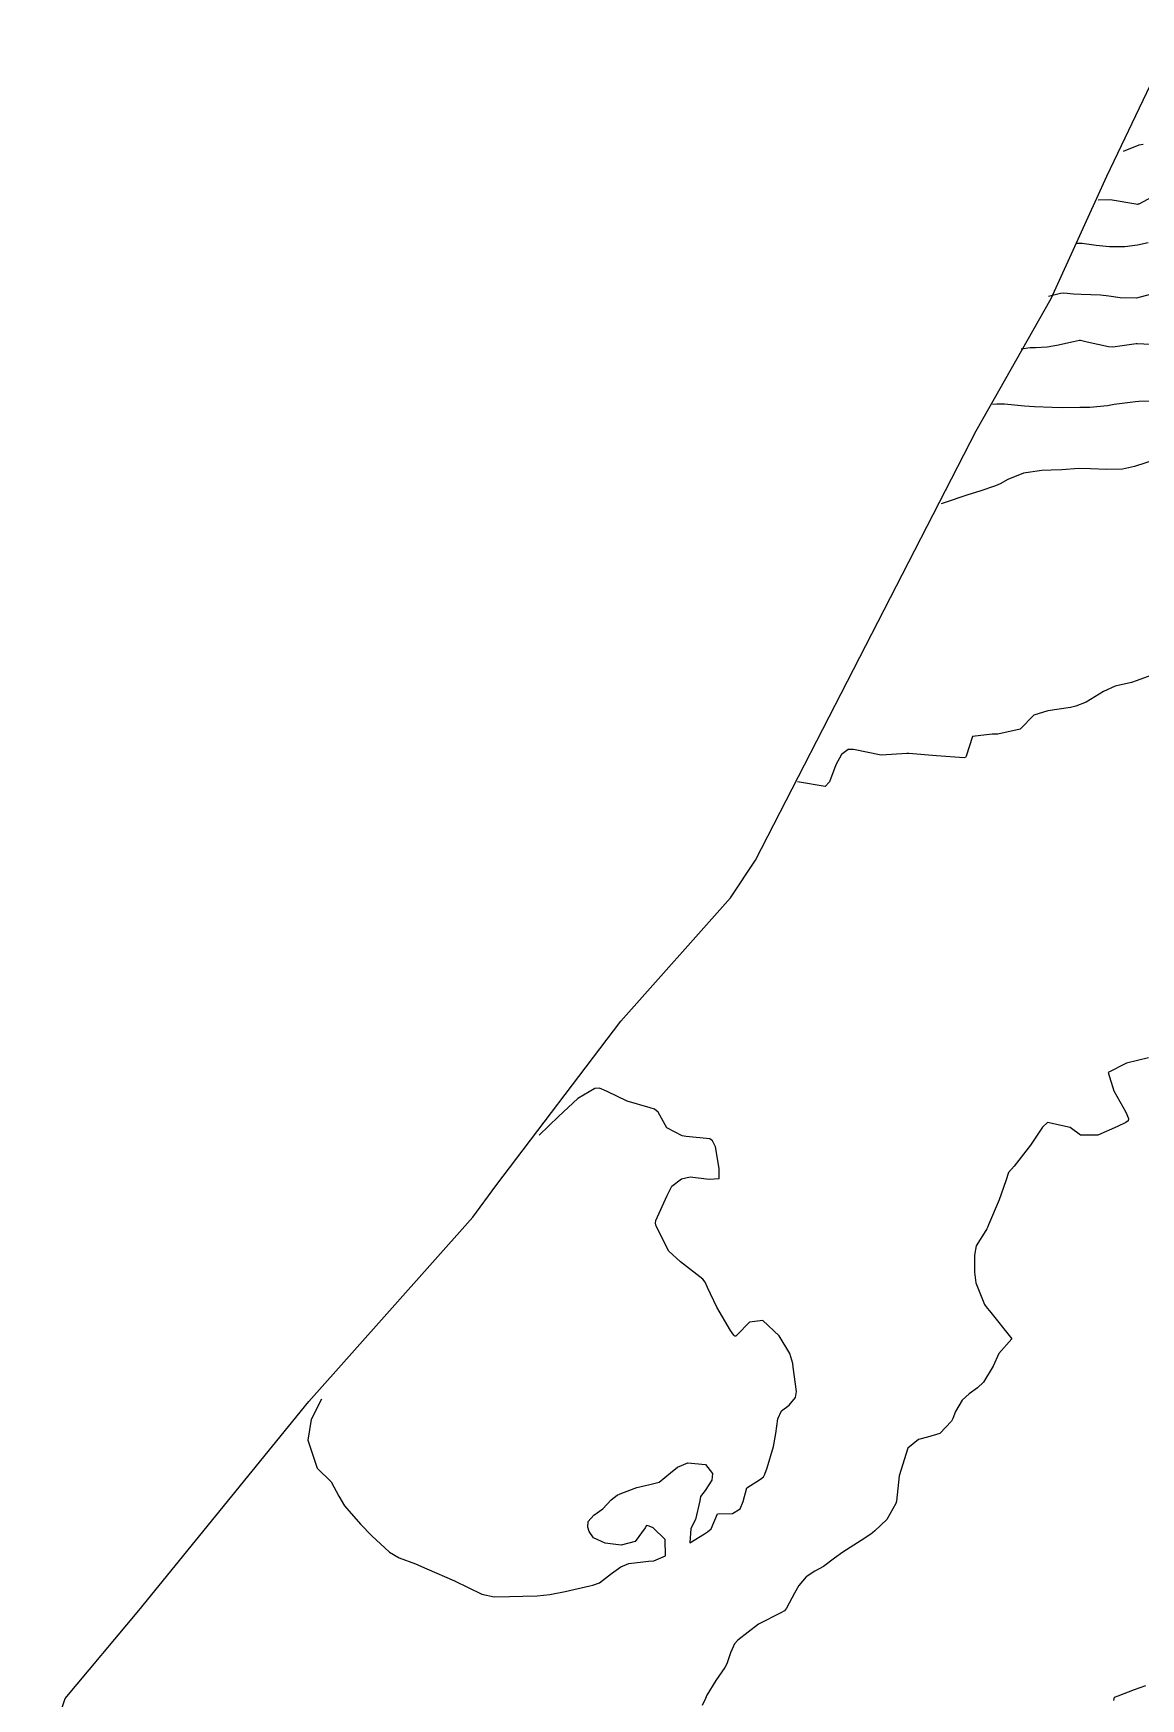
# Model space of a CAD drawing. Header units: metres. Extents: x 318500 to 325275, y 7408834 to 7428799.
# Drawn here: x 321884.4 to 321964.4, y 7417598.2 to 7417718.4 of the extents above; entities that cross this region are included whole.
import ezdxf

# ---------------------------------------------------------------- set-up
doc = ezdxf.new("R2010")
doc.units = ezdxf.units.M
doc.header["$MEASUREMENT"] = 0
for name, color, linetype in [('Area', 45, 'Continuous'), ('Curvas de Nivel 1m', 11, 'Continuous'), ('Curvas de Nivel 5m', 15, 'Continuous'), ('Vias Primárias', 230, 'Continuous')]:
    doc.layers.add(name, color=color, linetype=linetype)

msp = doc.modelspace()

# ---------------------------------------------------------------- linework, layer by layer
at = {"layer": 'Area'}
msp.add_lwpolyline([(321886.39, 7417597.21), (321886.74, 7417598.21), (321892.05, 7417604.56), (321904.31, 7417619.66), (321916.16, 7417632.96), (321917.82, 7417635.21), (321926.84, 7417647.11), (321934.76, 7417656.01), (321936.55, 7417658.73), (321952.48, 7417689.71), (321957.9, 7417699.27), (321961.9, 7417708.08), (321965.33, 7417715.23), (321970.66, 7417724.99)], dxfattribs=at)
at = {"layer": 'Curvas de Nivel 1m', "flags": 128}
for points, elevation in [([(321964.52, 7417710.38), (321964.21, 7417710.33), (321963.09, 7417709.87)], 733), ([(321965.48, 7417706.74), (321964.21, 7417706.08), (321964.15, 7417706.06), (321964.12, 7417706.05), (321964.01, 7417706.08), (321962.15, 7417706.39), (321961.28, 7417706.36)], 732), ([(321964.89, 7417703.29), (321964.12, 7417703.11), (321963.21, 7417702.99), (321962.11, 7417702.99), (321961.15, 7417703.08), (321960.12, 7417703.23), (321959.82, 7417703.24), (321959.66, 7417703.22)], 731), ([(321966.02, 7417695.89), (321964.1, 7417695.99), (321964.02, 7417695.99), (321962.35, 7417695.76), (321962.02, 7417695.78), (321960.48, 7417696.12), (321960.02, 7417696.22), (321959.93, 7417696.22), (321959.5, 7417696.14), (321958.3, 7417695.87), (321958.01, 7417695.82), (321957.61, 7417695.76), (321956.77, 7417695.69), (321956.37, 7417695.71), (321955.72, 7417695.6)], 729), ([(321965.97, 7417691.88), (321964.21, 7417691.83), (321963.97, 7417691.81), (321962.45, 7417691.61), (321961.96, 7417691.52), (321960.69, 7417691.39), (321959.96, 7417691.39), (321958.73, 7417691.38), (321957.96, 7417691.39), (321956.69, 7417691.44), (321955.96, 7417691.49), (321954.52, 7417691.64), (321953.96, 7417691.64), (321953.66, 7417691.6)], 728), ([(321965.53, 7417687.67), (321963.9, 7417687.14), (321963.04, 7417686.95), (321961.9, 7417686.91), (321960.74, 7417686.96), (321959.9, 7417686.98), (321958.65, 7417686.9), (321957.9, 7417686.87), (321957.21, 7417686.85), (321955.89, 7417686.65), (321954.77, 7417686.2), (321954.21, 7417685.88), (321953.88, 7417685.73), (321952.74, 7417685.36), (321951.87, 7417685.09), (321950.1, 7417684.5), (321949.96, 7417684.45)], 727), ([(321965.08, 7417672.06), (321964.09, 7417671.68), (321963.69, 7417671.55), (321962.5, 7417671.28), (321961.68, 7417670.9), (321960.41, 7417670.12), (321959.67, 7417669.85), (321959.28, 7417669.75), (321957.66, 7417669.5), (321956.64, 7417669.2), (321955.65, 7417668.18), (321954.04, 7417667.81), (321953.64, 7417667.82), (321952.22, 7417667.65), (321951.76, 7417666.23), (321951.72, 7417666.13), (321951.62, 7417666.1), (321949.62, 7417666.26), (321947.62, 7417666.43), (321947.48, 7417666.43), (321945.62, 7417666.31), (321943.63, 7417666.72), (321943.25, 7417666.72), (321942.76, 7417666.35), (321942.36, 7417665.61), (321941.9, 7417664.37), (321941.59, 7417664.03), (321939.59, 7417664.39), (321939.59, 7417664.39)], 726)]:
    msp.add_lwpolyline(points, dxfattribs=dict(at, elevation=elevation))
at = {"layer": 'Curvas de Nivel 5m', "flags": 128}
for points, elevation in [([(321965.75, 7417699.74), (321964.06, 7417699.29), (321962.86, 7417699.3), (321962.06, 7417699.42), (321961.44, 7417699.49), (321960.06, 7417699.56), (321959.51, 7417699.58), (321958.81, 7417699.64), (321958.56, 7417699.63), (321957.69, 7417699.41)], 730), ([(321964.92, 7417644.47), (321963.33, 7417644.07), (321962.01, 7417643.4), (321962.41, 7417642.08), (321963.28, 7417640.53), (321963.47, 7417640.07), (321963.44, 7417639.9), (321963.27, 7417639.78), (321962.69, 7417639.5), (321961.26, 7417638.88), (321960.02, 7417638.88), (321959.26, 7417639.42), (321957.63, 7417639.79), (321957.26, 7417639.46), (321956.39, 7417638.16), (321955.23, 7417636.65), (321954.81, 7417636.19), (321954.62, 7417635.59), (321954.14, 7417634.2), (321953.37, 7417632.41), (321953.3, 7417632.21), (321953.26, 7417632.11), (321953.17, 7417631.99), (321952.47, 7417630.9), (321952.37, 7417630.22), (321952.35, 7417628.99), (321952.45, 7417628.22), (321953.09, 7417626.66), (321953.28, 7417626.39), (321953.45, 7417626.2), (321955.06, 7417624.18), (321954.12, 7417623.12), (321953.7, 7417622.2), (321953.02, 7417621.06), (321952.58, 7417620.65), (321951.97, 7417620.22), (321951.48, 7417619.75), (321950.99, 7417618.93), (321950.79, 7417618.43), (321950.7, 7417618.23), (321949.86, 7417617.35), (321948.96, 7417617.08), (321948.32, 7417616.91), (321947.55, 7417616.28), (321946.93, 7417614.29), (321946.73, 7417612.46), (321946.69, 7417612.29), (321946.03, 7417611.15), (321945.17, 7417610.31), (321945, 7417610.18), (321944.87, 7417610.08), (321944.18, 7417609.63), (321942.85, 7417608.78), (321942.25, 7417608.35), (321941.46, 7417607.74), (321940.84, 7417607.42), (321940.2, 7417607.01), (321939.67, 7417606.38), (321939.37, 7417605.82), (321938.8, 7417604.73), (321938.64, 7417604.55), (321938.38, 7417604.4), (321936.78, 7417603.58), (321935.27, 7417602.44), (321935.05, 7417602.16), (321934.76, 7417601.52), (321934.48, 7417600.72), (321934.34, 7417600.45), (321933.68, 7417599.51), (321933.04, 7417598.47), (321932.94, 7417598.23), (321932.7, 7417597.71)], 725), ([(321905.23, 7417619.82), (321904.48, 7417618.36), (321904.25, 7417616.86), (321904.92, 7417614.85), (321905.94, 7417613.86), (321906.48, 7417612.83), (321906.89, 7417612.13), (321908.05, 7417610.8), (321908.86, 7417609.97), (321910.14, 7417608.78), (321910.84, 7417608.37), (321912.02, 7417607.93), (321912.83, 7417607.58), (321914.82, 7417606.71), (321916.81, 7417605.74), (321917.69, 7417605.57), (321918.8, 7417605.59), (321919.77, 7417605.61), (321920.8, 7417605.63), (321921.7, 7417605.73), (321922.81, 7417605.94), (321924.59, 7417606.36), (321924.82, 7417606.41), (321925.3, 7417606.57), (321926.16, 7417607.23), (321926.84, 7417607.72), (321927.42, 7417607.96), (321928.84, 7417608.13), (321929.21, 7417608.16), (321930.07, 7417608.51), (321930.04, 7417609.69), (321929.16, 7417610.53), (321928.87, 7417610.67), (321928.69, 7417610.71), (321928.6, 7417610.53), (321927.86, 7417609.54), (321926.86, 7417609.28), (321925.71, 7417609.42), (321924.86, 7417609.82), (321924.55, 7417610.27), (321924.46, 7417610.59), (321924.48, 7417610.99), (321924.88, 7417611.46), (321925.54, 7417611.92), (321926.13, 7417612.56), (321926.57, 7417612.89), (321926.91, 7417613.05), (321927.99, 7417613.46), (321928.92, 7417613.66), (321929.6, 7417613.84), (321930.42, 7417614.51), (321930.93, 7417614.92), (321931.68, 7417615.23), (321932.94, 7417615.1), (321933.45, 7417614.46), (321933.41, 7417613.98), (321932.91, 7417613.23), (321932.58, 7417612.8), (321932.54, 7417612.48), (321932.22, 7417611.14), (321931.89, 7417610.48), (321931.82, 7417609.45), (321932.87, 7417610.1), (321933.1, 7417610.24), (321933.36, 7417610.47), (321933.8, 7417611.55), (321934.89, 7417611.58), (321935.44, 7417611.9), (321935.66, 7417612.44), (321935.93, 7417613.42), (321936.92, 7417614.06), (321937.12, 7417614.22), (321937.23, 7417614.42), (321937.4, 7417614.88), (321937.85, 7417616.41), (321938.02, 7417617.35), (321938.16, 7417618.4), (321938.42, 7417618.97), (321938.99, 7417619.38), (321939.45, 7417619.94), (321939.51, 7417620.38), (321939.28, 7417622.13), (321939.24, 7417622.39), (321939.04, 7417623.12), (321938.27, 7417624.4), (321937.08, 7417625.51), (321936.12, 7417625.39), (321935.21, 7417624.45), (321935.13, 7417624.37), (321935.06, 7417624.38), (321934.98, 7417624.45), (321934.75, 7417624.77), (321933.77, 7417626.46), (321933.1, 7417627.88), (321932.92, 7417628.28), (321932.76, 7417628.48), (321931.13, 7417629.73), (321930.3, 7417630.51), (321929.38, 7417632.32), (321929.33, 7417632.53), (321929.37, 7417632.72), (321930.17, 7417634.52), (321930.52, 7417635.19), (321931.21, 7417635.73), (321931.84, 7417635.86), (321933.21, 7417635.71), (321933.92, 7417635.75), (321933.94, 7417636.46), (321933.67, 7417638.04), (321933.45, 7417638.47), (321933.25, 7417638.61), (321931.55, 7417638.79), (321931.25, 7417638.84), (321930.15, 7417639.41), (321929.52, 7417640.53), (321929.27, 7417640.75), (321928.95, 7417640.86), (321927.28, 7417641.34), (321925.84, 7417642.02), (321925.3, 7417642.26), (321924.96, 7417642.25), (321923.74, 7417641.52), (321922.34, 7417640.23), (321920.93, 7417638.88)], 725), ([(321962.41, 7417598.07), (321962.47, 7417598.32), (321962.72, 7417598.41), (321963.9, 7417598.88), (321964.73, 7417599.16)], 725)]:
    msp.add_lwpolyline(points, dxfattribs=dict(at, elevation=elevation))
at = {"layer": 'Vias Primárias'}
for points in [[(323715.64, 7420145.55, 0), (323709.04, 7420132.94)], [(323831.09, 7420001.79, 0), (323833.84, 7420008.44, 0.220888)]]:
    msp.add_lwpolyline(points, format="xyb", dxfattribs=at)

doc.saveas('drawing.dxf')
